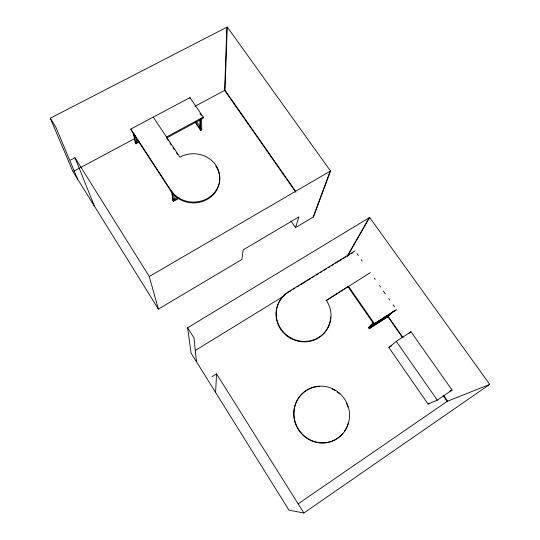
<?xml version="1.0" encoding="UTF-8"?>
<svg xmlns="http://www.w3.org/2000/svg" width="540" height="540" viewBox="0 0 540 540"><rect width="100%" height="100%" fill="white"/><g stroke="black" fill="none" stroke-linecap="round" stroke-linejoin="round"><path stroke-width="0.81" d="M226.861 27.203L224.64 90.389L295.859 192.301M295.724 191.417L224.984 90.207L227.252 27L50.267 118.206L72.968 171.632L158.389 309.089L241.873 259.47L243.155 249.899L298.883 216.938L295.488 227.61L290.831 220.847M215.602 392.459L216.54 373.856L211.95 376.731M313.18 217.094L330.122 171.227M227.252 27L330.527 170.991L313.531 216.884L295.488 227.61M355.03 250.857L288.522 291.722L288.293 292.316A27.56 26.507 28.9 0 0 284.02 295.596M347.267 256.109L369.245 217.708M347.618 255.893L369.644 217.465L489.733 384.399L303.865 513L288.968 510.165L191.066 353.086L187.616 327.773L369.644 217.465M370.373 272.599L325.904 300.753L348.476 286.288L374.49 323.764L374.004 324.27L348.07 286.895M393.525 311.033L387.923 316.67L369.232 328.705L368.476 327.611L373.16 322.643M369.887 326.558L372.06 324.257M369.232 328.705L374.173 323.528M370.643 327.652L374.672 323.433M391.865 312.309L387.275 316.94L386.512 315.853M388.874 347.517L396.299 341.368L410.967 331.769L452.068 390.076L437.319 400.174L428.072 404.048L388.874 347.517L391.561 345.762M409.124 333.275L410.967 331.769M297.986 503.962L447.552 401.132L443.698 395.631M428.072 404.048L429.421 403.124M372.654 324.769L380.97 319.424M383.049 318.087L385.817 316.298M368.476 327.611L369.86 326.72M374.49 323.764L396.475 309.609M374.004 324.27L395.928 310.149M388.327 316.265L369.596 328.327L368.834 327.226M195.359 350.447L284.863 295.414M289.73 291.438L291.161 290.554M293.315 289.231L294.746 288.353M296.899 287.03L299.045 285.707M300.483 284.823L306.214 281.3M307.651 280.422L310.52 278.66M311.951 277.776L314.105 276.453M316.251 275.137L318.404 273.814M320.558 272.491L321.988 271.607M324.142 270.29L326.288 268.967M328.442 267.644L329.873 266.76M331.31 265.882L333.457 264.56M335.61 263.237L341.348 259.713M342.779 258.836L345.647 257.074M347.078 256.19L349.232 254.867M351.385 253.544L352.816 252.666M158.389 309.089L149.276 276.514L330.527 170.991M173.833 199.112L177.471 197.073M178.132 198.079L173.394 200.738L172.739 199.732M171.707 191.639L172.82 200.381L173.475 201.386L179.28 198.119M201.737 129.155L200.684 129.728L195.466 122.047M195.041 122.162L200.704 130.505L201.757 129.931L201.488 118.544M166.482 137.005L203.269 117.113L189.938 97.619L130.842 129.053L131.065 130.066L170.978 191.18A26.264 24.104 0.5 0 0 207.185 199.409A26.264 24.104 0.5 0 0 215.811 166.124M139.05 141.305L135.803 143.053L135.175 142.088M133.272 133.171L135.331 142.844L135.965 143.809L138.841 142.263M73.71 171.234L134.676 138.578M194.9 106.319L224.984 90.207M138.422 140.339L136.262 141.5L136.89 142.466L135.54 135.992M70.551 160.097L74.993 157.734L149.276 276.514M449.807 391.061L452.068 390.076M489.733 384.399L447.201 401.375L443.165 395.618M356.947 253.577L358.385 255.616M361.267 259.693L362.225 261.05M374.24 278.087L375.206 279.457M379.553 285.62L380.525 286.99M383.42 291.107L385.358 293.848M388.739 298.64L389.711 300.017M393.093 304.81L394.544 306.869M387.767 315.819L403.198 337.838M387.524 316.197L402.502 337.581M396.299 341.368L437.319 400.174M199.962 113.285L201.386 115.371M196.519 121.48L200.185 126.873M153.266 117.126L179.894 157.181A26.339 24.165 0.5 0 1 216.034 165.51A26.339 24.165 0.5 0 1 207.002 198.659A26.339 24.165 0.5 0 1 170.863 190.316L130.842 129.053M168.446 140.771L166.603 137.997L203.29 118.152L203.269 117.113M169.83 142.857L171.214 144.936M173.056 147.717L174.44 149.796M176.29 152.57L177.674 154.656M187.616 327.773L193.995 337.932L196.486 361.787M216.54 373.856L303.865 513M50.267 118.206L55.728 126.927L77.713 179.273M74.993 157.734L94.433 206.172M133.744 133.353L135.965 143.809M170.863 190.316L170.978 191.18M172.28 191.869L173.475 201.386M173.806 194.468L174.494 200.124M189.938 97.619L189.992 98.699M199.793 119.651L200.05 128.79M200.394 118.949L200.704 130.505M342.995 433.202A28.532 27.466 60.9 0 1 296.818 426.897A28.532 27.466 60.9 0 1 319.666 386.451M332.134 388.996A28.532 27.466 60.9 0 1 335.009 390.521M337.041 391.871A28.532 27.466 60.9 0 1 339.572 393.937M346.356 403.151A28.532 27.466 60.9 0 1 347.848 406.991M348.347 422.395A28.532 27.466 60.9 0 1 347.666 424.737M347.396 425.5A28.532 27.466 60.9 0 1 344.432 431.257M330.649 316.994A27.56 26.507 28.9 0 1 293.166 339.599A27.56 26.507 28.9 0 1 282.94 296.683M326.248 300.179A27.641 26.582 28.8 0 1 318.971 337.298A27.641 26.582 28.8 0 1 280.847 328.745A27.641 26.582 28.8 0 1 288.522 291.722M294.037 411.507A28.613 27.547 60.8 0 0 333.896 440.39A28.613 27.547 60.8 0 0 337.379 391.534A28.613 27.547 60.8 0 0 294.037 411.507"/></g></svg>
